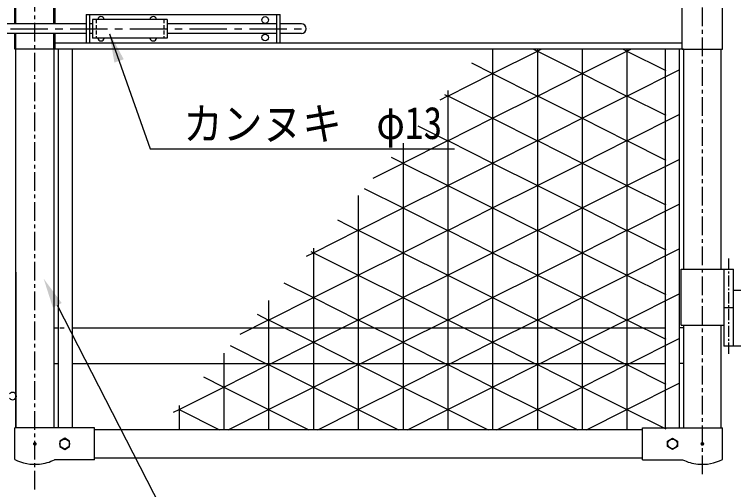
# Model space of a CAD drawing. Units: millimetres, scale not verified. Extents: x -4425 to 4425, y -3150 to 3150.
# Drawn here: x 1653 to 2617, y -140 to 497 of the extents above; entities that cross this region are included whole.
import ezdxf
from ezdxf.enums import TextEntityAlignment as Align

# ---------------------------------------------------------------- set-up
doc = ezdxf.new("R2010")
doc.units = ezdxf.units.MM
doc.header["$LTSCALE"] = 20
for name, pattern in [('DASHED', [7.5, 6, -1.5]), ('USER1', [2, 1.25, -0.25, 0.25, -0.25]), ('USER2', [4, 2.5, -0.5, 0.5, -0.5]), ('USER3', [1.125, 0.75, -0.125, 0.125, -0.125]), ('USER4', [0.375, 0.25, -0.125])]:
    doc.linetypes.add(name, pattern=pattern)
for name, color, linetype, lineweight in [('0-0_BUHIN', 7, 'Continuous', 25), ('0-2_KOUZOU', 7, 'Continuous', 25), ('0-3_SUNPOU', 1, 'Continuous', 25), ('0-9_1', 7, 'Continuous', 25), ('0-D_AMI-HATCH', 6, 'Continuous', 25)]:
    doc.layers.add(name, color=color, linetype=linetype, lineweight=lineweight)
doc.styles.add('ＭＳ ゴシック', font='')
doc.styles.get('ＭＳ ゴシック').set_extended_font_data('MS Gothic')

msp = doc.modelspace()

# ---------------------------------------------------------------- linework, layer by layer
at = {"layer": '0-0_BUHIN', "color": 1, "linetype": 'USER1'}
for p, q in [((1680.87, -139.78), (1680.87, 1088.19)), ((2575.07, -119.32), (2575.07, 1088.19))]:
    msp.add_line(p, q, dxfattribs=at)
at = {"layer": '0-0_BUHIN', "color": 1, "linetype": 'USER2'}
msp.add_line((1408.21, 477.3), (2048.46, 477.3), dxfattribs=at)
at = {"layer": '0-0_BUHIN', "color": 1}
msp.add_line((2548.07, 457.8), (1707.87, 457.8), dxfattribs=at)
at = {"layer": '0-0_BUHIN'}
for p, q in [((1707.87, 449.8), (1653.87, 449.8)), ((2549.67, 449.8), (1707.87, 449.8)), ((2548.07, 449.8), (2602.07, 449.8)), ((2546.52, 155.3), (2616.92, 155.3)), ((2546.52, 80.3), (2546.52, 155.3)), ((2603.62, 155.3), (2603.62, 52.3)), ((2616.92, 52.3), (2616.92, 155.3)), ((2616.92, 127.3), (2683.52, 127.3)), ((2603.62, 103.8), (2616.92, 103.8)), ((2546.52, 80.3), (2603.62, 80.3)), ((2683.52, 52.3), (2603.62, 52.3)), ((1760.87, -57.45), (1653.87, -57.45)), ((1653.87, -99.7), (1653.87, -57.45)), ((1760.87, -99.95), (1760.87, -57.45)), ((2602.07, -99.7), (2602.07, -57.45)), ((1760.87, -99.95), (1707.37, -99.95)), ((2495.07, -99.95), (2548.57, -99.95))]:
    msp.add_line(p, q, dxfattribs=at)
at = {"layer": '0-0_BUHIN', "color": 1, "linetype": 'USER3'}
msp.add_line((2610.27, 169.44), (2610.27, 40.73), dxfattribs=at)
at = {"layer": '0-0_BUHIN'}
msp.add_lwpolyline([(2495.07, -99.95), (2495.07, -57.45), (2602.07, -57.45)], dxfattribs=at)
at = {"layer": '0-0_BUHIN', "color": 3}
msp.add_arc((1651.07, -14.7), 5, 216.86941, 143.1301, dxfattribs=at)
at = {"layer": '0-0_BUHIN'}
for centre, start, end in [((1680.87, -46.12), 243.25632, 275.73923), ((1680.87, -46.12), 275.73923, 296.21027), ((2575.07, -46.12), 243.78973, 264.26077), ((2575.07, -46.12), 264.26077, 296.74368)]:
    msp.add_arc(centre, 60, start, end, dxfattribs=at)
for points in [[(1678.37, -78.7), (1680.71, -76.2), (1680.87, -78.7)], [(1678.37, -78.7), (1680.4, -76.24), (1680.71, -76.2)], [(1678.37, -78.7), (1680.09, -76.32), (1680.4, -76.24)], [(1678.37, -78.7), (1679.8, -76.44), (1680.09, -76.32)], [(1678.37, -78.7), (1679.53, -76.59), (1679.8, -76.44)], [(1678.37, -78.7), (1679.27, -76.77), (1679.53, -76.59)], [(1678.37, -78.7), (1679.04, -76.99), (1679.27, -76.77)], [(1678.37, -78.7), (1678.84, -77.23), (1679.04, -76.99)], [(1680.87, -78.7), (1680.71, -76.2), (1681.02, -76.2)], [(1680.87, -78.7), (1681.02, -76.2), (1681.33, -76.24)], [(1680.87, -78.7), (1681.33, -76.24), (1681.64, -76.32)], [(1680.87, -78.7), (1681.64, -76.32), (1681.93, -76.44)], [(1680.87, -78.7), (1681.93, -76.44), (1682.2, -76.59)], [(1680.87, -78.7), (1682.2, -76.59), (1682.46, -76.77)], [(1680.87, -78.7), (1682.46, -76.77), (1682.69, -76.99)], [(1680.87, -78.7), (1682.69, -76.99), (1682.89, -77.23)], [(2572.57, -78.7), (2574.91, -76.2), (2575.07, -78.7)], [(2572.57, -78.7), (2574.6, -76.24), (2574.91, -76.2)], [(2572.57, -78.7), (2574.29, -76.32), (2574.6, -76.24)], [(2572.57, -78.7), (2574, -76.44), (2574.29, -76.32)], [(2572.57, -78.7), (2573.73, -76.59), (2574, -76.44)], [(2572.57, -78.7), (2573.47, -76.77), (2573.73, -76.59)], [(2572.57, -78.7), (2573.24, -76.99), (2573.47, -76.77)], [(2572.57, -78.7), (2573.04, -77.23), (2573.24, -76.99)], [(2575.07, -78.7), (2574.91, -76.2), (2575.22, -76.2)], [(2575.07, -78.7), (2575.22, -76.2), (2575.53, -76.24)], [(2575.07, -78.7), (2575.53, -76.24), (2575.84, -76.32)], [(2575.07, -78.7), (2575.84, -76.32), (2576.13, -76.44)], [(2575.07, -78.7), (2576.13, -76.44), (2576.4, -76.59)], [(2575.07, -78.7), (2576.4, -76.59), (2576.66, -76.77)], [(2575.07, -78.7), (2576.66, -76.77), (2576.89, -76.99)], [(2575.07, -78.7), (2576.89, -76.99), (2577.09, -77.23)], [(1678.37, -78.7), (1678.67, -77.49), (1678.84, -77.23)], [(1678.37, -78.7), (1678.54, -77.78), (1678.67, -77.49)], [(1678.37, -78.7), (1678.44, -78.08), (1678.54, -77.78)], [(1678.37, -78.7), (1678.39, -78.38), (1678.44, -78.08)], [(1680.71, -81.19), (1678.37, -78.7), (1680.87, -78.7)], [(1680.4, -81.15), (1678.37, -78.7), (1680.71, -81.19)], [(1680.09, -81.08), (1678.37, -78.7), (1680.4, -81.15)], [(1679.8, -80.96), (1678.37, -78.7), (1680.09, -81.08)], [(1679.53, -80.81), (1678.37, -78.7), (1679.8, -80.96)], [(1679.27, -80.62), (1678.37, -78.7), (1679.53, -80.81)], [(1679.04, -80.41), (1678.37, -78.7), (1679.27, -80.62)], [(1678.84, -80.17), (1678.37, -78.7), (1679.04, -80.41)], [(1678.67, -79.9), (1678.37, -78.7), (1678.84, -80.17)], [(1678.54, -79.62), (1678.37, -78.7), (1678.67, -79.9)], [(1678.44, -79.32), (1678.37, -78.7), (1678.54, -79.62)], [(1678.39, -79.01), (1678.37, -78.7), (1678.44, -79.32)], [(1680.71, -81.19), (1680.87, -78.7), (1681.02, -81.19)], [(1680.87, -78.7), (1682.89, -77.23), (1683.06, -77.49)], [(1680.87, -78.7), (1683.06, -77.49), (1683.19, -77.78)], [(1680.87, -78.7), (1683.19, -77.78), (1683.29, -78.08)], [(1680.87, -78.7), (1683.29, -78.08), (1683.35, -78.38)], [(1680.87, -78.7), (1683.35, -78.38), (1683.37, -78.7)], [(1683.35, -79.01), (1680.87, -78.7), (1683.37, -78.7)], [(1683.29, -79.32), (1680.87, -78.7), (1683.35, -79.01)], [(1683.19, -79.62), (1680.87, -78.7), (1683.29, -79.32)], [(1683.06, -79.9), (1680.87, -78.7), (1683.19, -79.62)], [(1682.89, -80.17), (1680.87, -78.7), (1683.06, -79.9)], [(1682.69, -80.41), (1680.87, -78.7), (1682.89, -80.17)], [(1682.46, -80.62), (1680.87, -78.7), (1682.69, -80.41)], [(1682.2, -80.81), (1680.87, -78.7), (1682.46, -80.62)], [(1681.93, -80.96), (1680.87, -78.7), (1682.2, -80.81)], [(1681.64, -81.08), (1680.87, -78.7), (1681.93, -80.96)], [(1681.33, -81.15), (1680.87, -78.7), (1681.64, -81.08)], [(1681.02, -81.19), (1680.87, -78.7), (1681.33, -81.15)], [(2572.57, -78.7), (2572.87, -77.49), (2573.04, -77.23)], [(2572.57, -78.7), (2572.74, -77.78), (2572.87, -77.49)], [(2572.57, -78.7), (2572.64, -78.08), (2572.74, -77.78)], [(2572.57, -78.7), (2572.59, -78.38), (2572.64, -78.08)], [(2574.91, -81.19), (2572.57, -78.7), (2575.07, -78.7)], [(2574.6, -81.15), (2572.57, -78.7), (2574.91, -81.19)], [(2574.29, -81.08), (2572.57, -78.7), (2574.6, -81.15)], [(2574, -80.96), (2572.57, -78.7), (2574.29, -81.08)], [(2573.73, -80.81), (2572.57, -78.7), (2574, -80.96)], [(2573.47, -80.62), (2572.57, -78.7), (2573.73, -80.81)], [(2573.24, -80.41), (2572.57, -78.7), (2573.47, -80.62)], [(2573.04, -80.17), (2572.57, -78.7), (2573.24, -80.41)], [(2572.87, -79.9), (2572.57, -78.7), (2573.04, -80.17)], [(2572.74, -79.62), (2572.57, -78.7), (2572.87, -79.9)], [(2572.64, -79.32), (2572.57, -78.7), (2572.74, -79.62)], [(2572.59, -79.01), (2572.57, -78.7), (2572.64, -79.32)], [(2574.91, -81.19), (2575.07, -78.7), (2575.22, -81.19)], [(2575.07, -78.7), (2577.09, -77.23), (2577.26, -77.49)], [(2575.07, -78.7), (2577.26, -77.49), (2577.39, -77.78)], [(2575.07, -78.7), (2577.39, -77.78), (2577.49, -78.08)], [(2575.07, -78.7), (2577.49, -78.08), (2577.55, -78.38)], [(2575.07, -78.7), (2577.55, -78.38), (2577.57, -78.7)], [(2577.55, -79.01), (2575.07, -78.7), (2577.57, -78.7)], [(2577.49, -79.32), (2575.07, -78.7), (2577.55, -79.01)], [(2577.39, -79.62), (2575.07, -78.7), (2577.49, -79.32)], [(2577.26, -79.9), (2575.07, -78.7), (2577.39, -79.62)], [(2577.09, -80.17), (2575.07, -78.7), (2577.26, -79.9)], [(2576.89, -80.41), (2575.07, -78.7), (2577.09, -80.17)], [(2576.66, -80.62), (2575.07, -78.7), (2576.89, -80.41)], [(2576.4, -80.81), (2575.07, -78.7), (2576.66, -80.62)], [(2576.13, -80.96), (2575.07, -78.7), (2576.4, -80.81)], [(2575.84, -81.08), (2575.07, -78.7), (2576.13, -80.96)], [(2575.53, -81.15), (2575.07, -78.7), (2575.84, -81.08)], [(2575.22, -81.19), (2575.07, -78.7), (2575.53, -81.15)]]:
    msp.add_solid(points, dxfattribs=at)
at = {"layer": '0-2_KOUZOU'}
for p, q in [((1653.87, 483.8), (1653.87, 504.8)), ((1707.87, 483.8), (1707.87, 504.8)), ((2548.07, 449.8), (2548.07, 504.8)), ((2602.07, 449.8), (2602.07, 504.8)), ((1653.87, 449.8), (1653.87, 470.8)), ((1707.87, 449.8), (1707.87, 470.8)), ((1655.47, -57.45), (1655.47, 449.8)), ((1706.27, 449.8), (1706.27, -57.45)), ((1711.87, 449.8), (1711.87, -57.45)), ((1730.87, 449.8), (1730.87, -57.45)), ((2525.07, 449.8), (2525.07, -57.45)), ((2544.07, 449.8), (2544.07, -57.45)), ((2549.67, 449.8), (2549.67, 155.3)), ((2600.47, 155.3), (2600.47, 449.8)), ((1655.47, 151.19), (1655.47, -57.45)), ((2549.67, 80.3), (2549.67, -57.45)), ((2600.47, -57.45), (2600.47, 80.3)), ((1706.27, 76.85), (1711.87, 76.85)), ((1714.41, 76.85), (1720.01, 76.85)), ((1730.87, 76.85), (2525.07, 76.85)), ((2549.67, 76.85), (2544.07, 76.85)), ((1706.27, 28.85), (1711.87, 28.85)), ((1730.87, 28.85), (2525.07, 28.85)), ((2549.67, 28.85), (2544.07, 28.85)), ((2495.07, -59.7), (1760.87, -59.7)), ((2528.57, -74.95), (2535.07, -71.19)), ((2528.57, -82.45), (2528.57, -74.95)), ((2535.07, -71.19), (2541.57, -74.95)), ((2541.57, -74.95), (2541.57, -82.45)), ((2535.07, -86.2), (2528.57, -82.45)), ((2541.57, -82.45), (2535.07, -86.2)), ((1800.05, -97.7), (1760.87, -97.7)), ((2495.07, -97.7), (1760.87, -97.7))]:
    msp.add_line(p, q, dxfattribs=at)
at = {"layer": '0-2_KOUZOU', "color": 1, "linetype": 'DASHED'}
for p, q in [((1655.47, 483.8), (1655.47, 504.8)), ((1706.27, 483.8), (1706.27, 504.8)), ((1655.47, 449.8), (1655.47, 470.8)), ((1706.27, 449.8), (1706.27, 470.8))]:
    msp.add_line(p, q, dxfattribs=at)
at = {"layer": '0-2_KOUZOU'}
msp.add_lwpolyline([(1720.87, -86.2), (1727.37, -82.45), (1727.37, -74.95), (1720.87, -71.19), (1714.37, -74.95), (1714.37, -82.45)], close=True, dxfattribs=at)
for centre in [(1720.87, -78.7), (2535.07, -78.7)]:
    msp.add_circle(centre, 6.5, dxfattribs=at)
at = {"layer": '0-3_SUNPOU'}
for p, q in [((1781, 470.48), (1835.13, 316.26)), ((1835.13, 316.26), (2242.84, 316.26)), ((1710.9, 106.88), (1912.66, -287.28))]:
    msp.add_line(p, q, dxfattribs=at)
for points in [[(1787.37, 432.02), (1780.51, 471.99), (1799.96, 436.41)], [(1716.84, 109.92), (1692.68, 142.49), (1704.97, 103.84)]]:
    msp.add_solid(points, dxfattribs=at)
at = {"layer": '0-9_1'}
for p, q in [((1749.44, 496.3), (1749.44, 458.3)), ((1749.44, 496.3), (2009.44, 496.3)), ((1753.94, 496.3), (1753.94, 458.3)), ((2004.94, 458.3), (2004.94, 496.3)), ((2009.44, 458.3), (2009.44, 496.3)), ((1749.44, 483.8), (1561.44, 483.8)), ((1758.24, 483.8), (1753.94, 483.8)), ((1758.24, 489.8), (1758.24, 464.8)), ((1858.24, 489.8), (1758.24, 489.8)), ((1858.24, 489.8), (1858.24, 464.8)), ((2004.94, 483.8), (1858.24, 483.8)), ((2037.94, 483.8), (2009.44, 483.8)), ((1749.44, 470.8), (1561.44, 470.8)), ((1758.24, 470.8), (1753.94, 470.8)), ((1858.24, 464.8), (1758.24, 464.8)), ((2004.94, 470.8), (1858.24, 470.8)), ((2037.94, 470.8), (2009.44, 470.8)), ((1749.44, 458.3), (2009.44, 458.3))]:
    msp.add_line(p, q, dxfattribs=at)
at = {"layer": '0-9_1', "linetype": 'USER4'}
for p, q in [((1762.78, 489.8), (1762.78, 464.8)), ((1853.78, 489.8), (1853.78, 464.8))]:
    msp.add_line(p, q, dxfattribs=at)
at = {"layer": '0-9_1'}
for centre in [(1989.44, 489.05), (1989.44, 465.55)]:
    msp.add_circle(centre, 4.5, dxfattribs=at)
for centre, radius, start, end in [((1769.44, 489.05), 4.5, 9.59328, 170.40672), ((1839.44, 489.05), 4.5, 9.59328, 170.40672), ((2037.94, 477.3), 6.5, 270, 90), ((1769.44, 465.55), 4.5, 189.59328, 350.40672), ((1839.44, 465.55), 4.5, 189.59328, 350.40672)]:
    msp.add_arc(centre, radius, start, end, dxfattribs=at)
at = {"layer": '0-D_AMI-HATCH'}
for p, q in [((2294, 417.32), (2354.02, 447.47)), ((2294.04, 449.8), (2294.04, -59.7)), ((2348.79, 449.8), (2354.02, 447.17)), ((2354.02, 447.17), (2359.25, 449.8)), ((2354.02, 447.47), (2414.04, 417.32)), ((2354.04, 449.8), (2354.04, -59.7)), ((2414, 417.32), (2474.02, 447.47)), ((2414.04, 449.8), (2414.04, -59.7)), ((2468.79, 449.8), (2474.02, 447.17)), ((2474.02, 447.17), (2479.25, 449.8)), ((2474.02, 447.47), (2526.04, 421.34)), ((2474.04, 449.8), (2474.04, -59.7)), ((2265.69, 431.56), (2294.04, 417.32)), ((2234.02, 387.17), (2294.04, 417.32)), ((2294, 417.32), (2354.02, 387.17)), ((2354.02, 387.17), (2414.04, 417.32)), ((2414, 417.32), (2474.02, 387.17)), ((2474.02, 387.17), (2545.04, 422.84)), ((2223.62, 382.24), (2234.02, 387.47)), ((2229.68, 389.35), (2234.02, 387.17)), ((2234.02, 387.47), (2294.04, 357.32)), ((2234.04, 394.45), (2234.04, -59.7)), ((2294, 357.32), (2354.02, 387.47)), ((2354.02, 387.47), (2414.04, 357.32)), ((2414, 357.32), (2474.02, 387.47)), ((2474.02, 387.47), (2526.04, 361.34)), ((2234.02, 327.17), (2294.04, 357.32)), ((2294, 357.32), (2354.02, 327.17)), ((2354.02, 327.17), (2414.04, 357.32)), ((2414, 357.32), (2474.02, 327.17)), ((2474.02, 327.17), (2545.04, 362.84)), ((2193.85, 347.35), (2234.02, 327.17)), ((2174.04, 324.13), (2174.04, -59.7)), ((2294, 297.32), (2354.02, 327.47)), ((2354.02, 327.47), (2414.04, 297.32)), ((2414, 297.32), (2474.02, 327.47)), ((2474.02, 327.47), (2526.04, 301.34)), ((2158.03, 305.36), (2174.04, 297.32)), ((2474.02, 267.17), (2545.04, 302.84)), ((2134.01, 277.22), (2174.04, 297.32)), ((2174, 297.32), (2234.02, 267.17)), ((2234.02, 267.17), (2294.04, 297.32)), ((2294, 297.32), (2354.02, 267.17)), ((2354.02, 267.17), (2414.04, 297.32)), ((2414, 297.32), (2474.02, 267.17)), ((2122.19, 263.36), (2174.04, 237.32)), ((2174, 237.32), (2234.02, 267.47)), ((2234.02, 267.47), (2294.04, 237.32)), ((2294, 237.32), (2354.02, 267.47)), ((2354.02, 267.47), (2414.04, 237.32)), ((2414, 237.32), (2474.02, 267.47)), ((2474.02, 267.47), (2526.04, 241.34)), ((2114.04, 253.8), (2114.04, -59.7)), ((2474.02, 207.17), (2545.04, 242.84)), ((2114.02, 207.17), (2174.04, 237.32)), ((2174, 237.32), (2234.02, 207.17)), ((2234.02, 207.17), (2294.04, 237.32)), ((2294, 237.32), (2354.02, 207.17)), ((2354.02, 207.17), (2414.04, 237.32)), ((2414, 237.32), (2474.02, 207.17)), ((2086.18, 221.16), (2114.02, 207.17)), ((2054, 177.32), (2114.02, 207.47)), ((2114.02, 207.47), (2174.04, 177.32)), ((2174, 177.32), (2234.02, 207.47)), ((2234.02, 207.47), (2294.04, 177.32)), ((2294, 177.32), (2354.02, 207.47)), ((2354.02, 207.47), (2414.04, 177.32)), ((2414, 177.32), (2474.02, 207.47)), ((2474.02, 207.47), (2526.04, 181.34)), ((2054.04, 183.48), (2054.04, -59.7)), ((2044.84, 172.7), (2054.04, 177.32)), ((2050.36, 179.17), (2054.04, 177.32)), ((2054, 177.32), (2114.02, 147.17)), ((2114.02, 147.17), (2174.04, 177.32)), ((2294, 177.32), (2354.02, 147.17)), ((2354.02, 147.17), (2414.04, 177.32)), ((2414, 177.32), (2474.02, 147.17)), ((2474.02, 147.17), (2545.04, 182.84)), ((2054, 117.32), (2114.02, 147.47)), ((2114.02, 147.47), (2174.04, 117.32)), ((2174, 117.32), (2234.02, 147.47)), ((2234.02, 147.47), (2294.04, 117.32)), ((2294, 117.32), (2354.02, 147.47)), ((2354.02, 147.47), (2414.04, 117.32)), ((2414, 117.32), (2474.02, 147.47)), ((2474.02, 147.47), (2526.04, 121.34)), ((2014.52, 137.17), (2054.04, 117.32)), ((1994.02, 87.17), (2054.04, 117.32)), ((2054, 117.32), (2114.02, 87.17)), ((2114.02, 87.17), (2174.04, 117.32)), ((2174, 117.32), (2234.02, 87.17)), ((2234.02, 87.17), (2294.04, 117.32)), ((2294, 117.32), (2354.02, 87.17)), ((2354.02, 87.17), (2414.04, 117.32)), ((2414, 117.32), (2474.02, 87.17)), ((2474.02, 87.17), (2545.04, 122.84)), ((1994.04, 113.15), (1994.04, -59.7)), ((1955.7, 68.22), (1994.02, 87.47)), ((1978.52, 94.96), (1994.02, 87.17)), ((1994.02, 87.47), (2054.04, 57.32)), ((2054, 57.32), (2114.02, 87.47)), ((2114.02, 87.47), (2174.04, 57.32)), ((2174, 57.32), (2234.02, 87.47)), ((2234.02, 87.47), (2294.04, 57.32)), ((2294, 57.32), (2354.02, 87.47)), ((2354.02, 87.47), (2414.04, 57.32)), ((2414, 57.32), (2474.02, 87.47)), ((2474.02, 87.47), (2526.04, 61.34)), ((2474.02, 27.17), (2545.04, 62.84)), ((2054, 57.32), (2114.02, 27.17)), ((2114.02, 27.17), (2174.04, 57.32)), ((2294, 57.32), (2354.02, 27.17)), ((2354.02, 27.17), (2414.04, 57.32)), ((2414, 57.32), (2474.02, 27.17)), ((1934.04, 42.83), (1934.04, -59.7)), ((1934, -2.68), (1994.02, 27.47)), ((1994.02, 27.47), (2054.04, -2.68)), ((2054, -2.68), (2114.02, 27.47)), ((2114.02, 27.47), (2174.04, -2.68)), ((2174, -2.68), (2234.02, 27.47)), ((2234.02, 27.47), (2294.04, -2.68)), ((2294, -2.68), (2354.02, 27.47)), ((2354.02, 27.47), (2414.04, -2.68)), ((2414, -2.68), (2474.02, 27.47)), ((2474.02, 27.47), (2526.04, 1.34)), ((1906.86, 10.97), (1934.04, -2.68)), ((2474.02, -32.83), (2545.04, 2.84)), ((1874.02, -32.83), (1934.04, -2.68)), ((1934, -2.68), (1994.02, -32.83)), ((1994.02, -32.83), (2054.04, -2.68)), ((2054, -2.68), (2114.02, -32.83)), ((2114.02, -32.83), (2174.04, -2.68)), ((2174, -2.68), (2234.02, -32.83)), ((2234.02, -32.83), (2294.04, -2.68)), ((2294, -2.68), (2354.02, -32.83)), ((2354.02, -32.83), (2414.04, -2.68)), ((2414, -2.68), (2474.02, -32.83)), ((1874.04, -27.5), (1874.04, -59.7)), ((1866.53, -36.29), (1874.02, -32.53)), ((1874.02, -32.53), (1928.1, -59.7)), ((1939.94, -59.7), (1994.02, -32.53)), ((1994.02, -32.53), (2048.1, -59.7)), ((2059.94, -59.7), (2114.02, -32.53)), ((2114.02, -32.53), (2168.1, -59.7)), ((2179.94, -59.7), (2234.02, -32.53)), ((2234.02, -32.53), (2288.1, -59.7)), ((2299.94, -59.7), (2354.02, -32.53)), ((2354.02, -32.53), (2408.1, -59.7)), ((2419.94, -59.7), (2474.02, -32.53)), ((2474.02, -32.53), (2526.04, -58.66))]:
    msp.add_line(p, q, dxfattribs=at)
for points in [[(2174, 297.32), (2234.02, 327.47), (2294.04, 297.32)], [(2174, 177.32), (2234.02, 147.17), (2294.04, 177.32)], [(1942.68, 52.96), (1994.02, 27.17), (2054.04, 57.32)], [(2174, 57.32), (2234.02, 27.17), (2294.04, 57.32)]]:
    msp.add_lwpolyline(points, dxfattribs=at)

# ---------------------------------------------------------------- texts
at = {"layer": '0-2_KOUZOU', "color": 3, "style": 'ＭＳ ゴシック', "width": 0.85}
msp.add_text('φ13', height=43.3, dxfattribs=at).set_placement((2138.45, 316.64), align=Align.BOTTOM_LEFT)
at = {"layer": '0-3_SUNPOU', "color": 3, "style": 'ＭＳ ゴシック', "width": 0.9}
msp.add_text('カンヌキ', height=43.3, dxfattribs=at).set_placement((1879.54, 315.48), align=Align.BOTTOM_LEFT)

doc.saveas('drawing.dxf')
